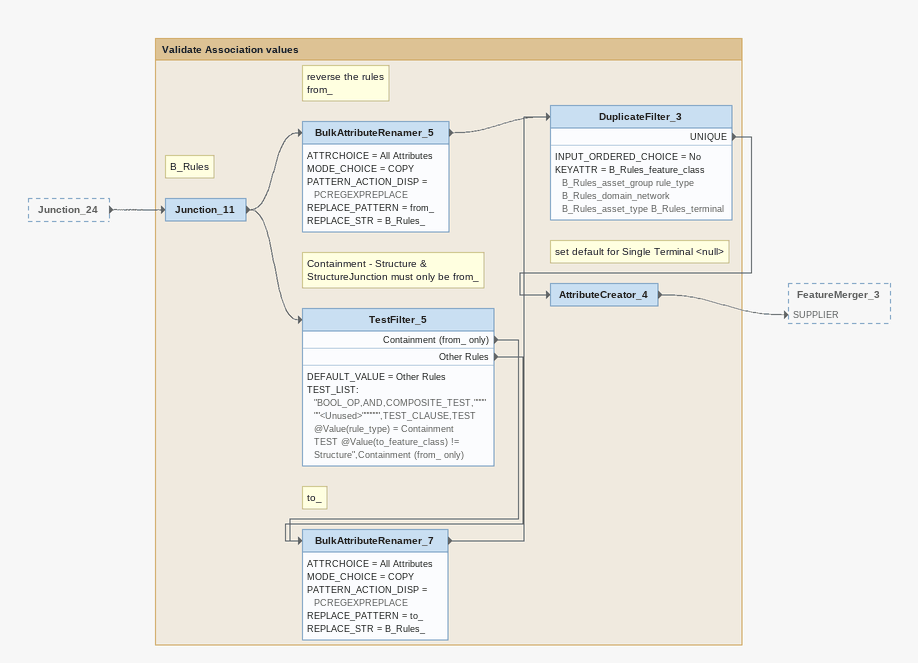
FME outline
Junction_24 [outside]
    -> Junction_11

Bookmark: Validate Association values
Note: B_Rules
Junction_11
    -> TestFilter_5
    -> BulkAttributeRenamer_5
Note: reverse the rules / from_
BulkAttributeRenamer_5
    ATTRCHOICE = All Attributes
    MODE_CHOICE = COPY
    PATTERN_ACTION_DISP = PCREGEXPREPLACE
    REPLACE_PATTERN = from_
    REPLACE_STR = B_Rules_
    -> DuplicateFilter_3
Note: Containment - Structure & StructureJunction must only be from_
TestFilter_5
    DEFAULT_VALUE = Other Rules
    TEST_LIST:
      "BOOL_OP,AND,COMPOSITE_TEST,""""""<Unused>"""""",TEST_CLAUSE,TEST @Value(rule_type) = Containment
      TEST @Value(to_feature_class) != Structure",Containment (from_ only)
    Containment (from_ only) -> BulkAttributeRenamer_7
    Other Rules -> BulkAttributeRenamer_7
Note: to_
BulkAttributeRenamer_7
    ATTRCHOICE = All Attributes
    MODE_CHOICE = COPY
    PATTERN_ACTION_DISP = PCREGEXPREPLACE
    REPLACE_PATTERN = to_
    REPLACE_STR = B_Rules_
    -> DuplicateFilter_3
DuplicateFilter_3
    INPUT_ORDERED_CHOICE = No
    KEYATTR = B_Rules_feature_class B_Rules_asset_group rule_type B_Rules_domain_network B_Rules_asset_type B_Rules_terminal
    UNIQUE -> AttributeCreator_4
Note: set default for Single Terminal <null>
AttributeCreator_4
    -> FeatureMerger_3 [SUPPLIER]
